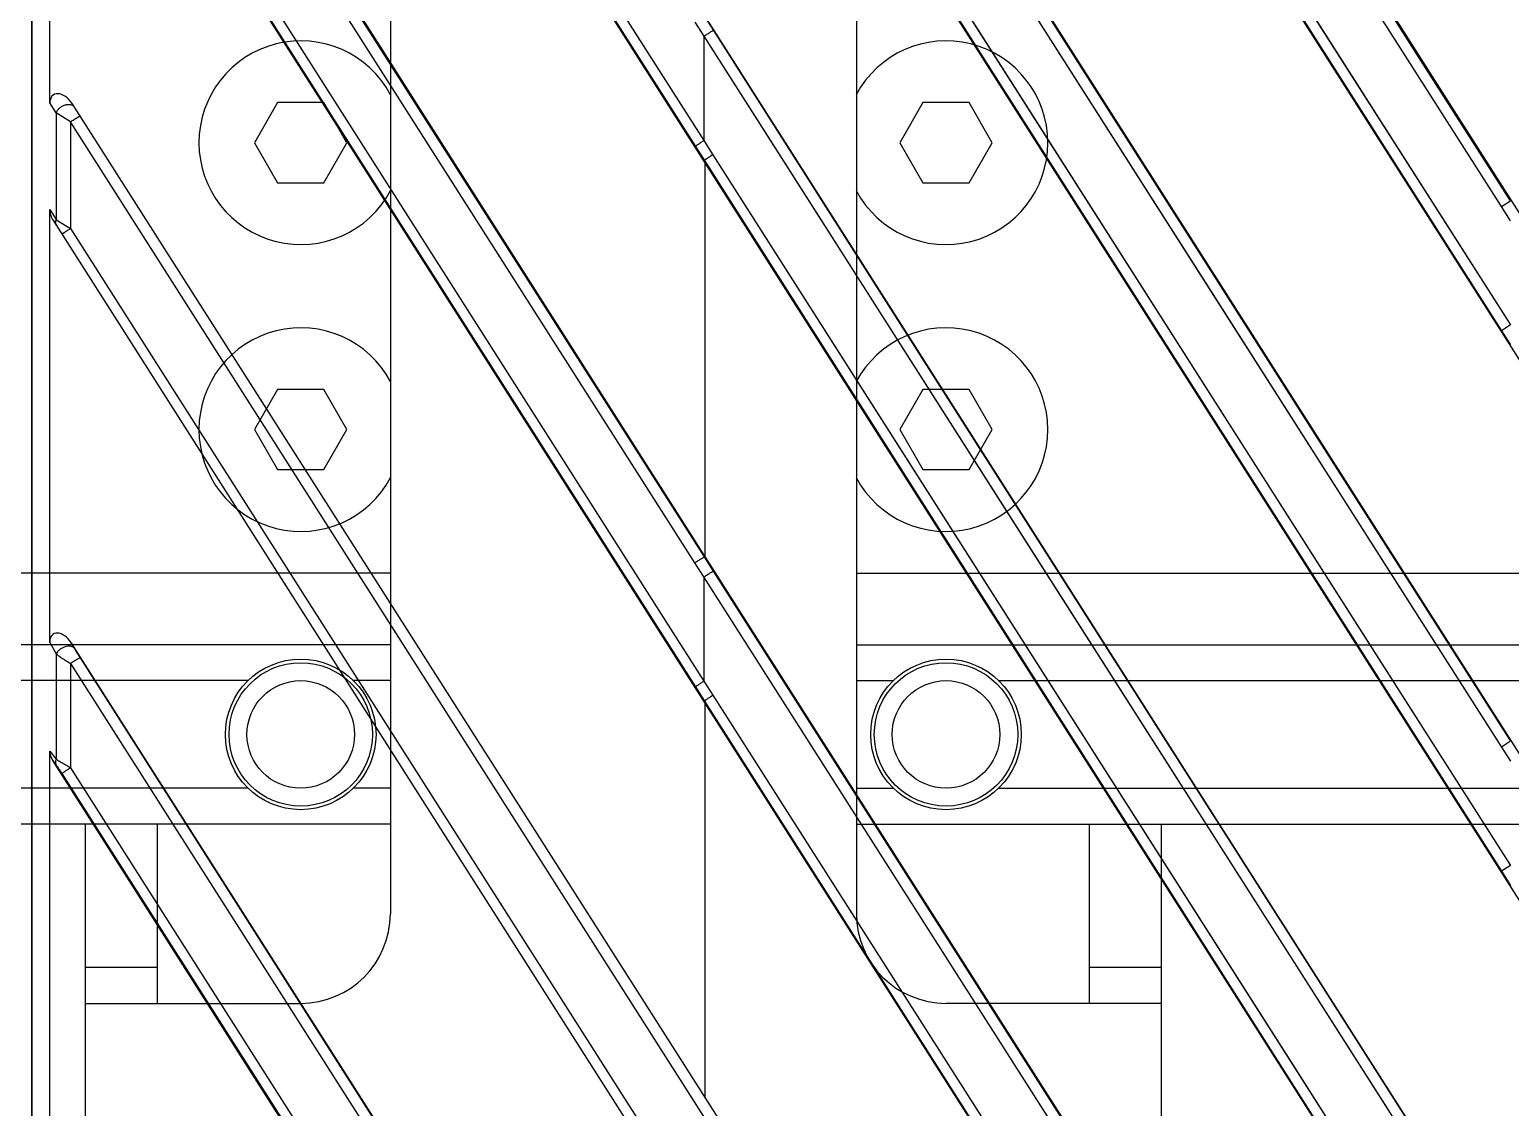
# Model space of a CAD drawing. Header units: millimetres. Extents: x 1409 to 26878, y 589 to 5187.
# Drawn here: x 22399.84 to 22441.15, y 2082.73 to 2112.78 of the extents above; entities that cross this region are included whole.
import ezdxf

# ---------------------------------------------------------------- set-up
doc = ezdxf.new("R2010")
doc.units = ezdxf.units.MM
doc.layers.add('02___PRT_ALL_AXES', color=7, linetype='Continuous')

# ---------------------------------------------------------------- blocks, each defined once
blk = doc.blocks.new('dfx')
at = {"color": 114, "linetype": 'Continuous', "lineweight": -3, "true_color": 0x139b48}
for p, q in [((13134.482, 8286.227), (13134.482, 8251.227)), ((13147.482, 8286.227), (13147.482, 8251.227)), ((13131.337, 8273.844), (13130.692, 8272.727)), ((13132.627, 8273.844), (13131.337, 8273.844)), ((13133.272, 8272.727), (13132.627, 8273.844)), ((13149.337, 8273.844), (13148.692, 8272.727)), ((13150.627, 8273.844), (13149.337, 8273.844)), ((13151.272, 8272.727), (13150.627, 8273.844)), ((13130.692, 8272.727), (13131.337, 8271.61)), ((13132.627, 8271.61), (13133.272, 8272.727)), ((13148.692, 8272.727), (13149.337, 8271.61)), ((13150.627, 8271.61), (13151.272, 8272.727)), ((13131.337, 8271.61), (13132.627, 8271.61)), ((13149.337, 8271.61), (13150.627, 8271.61)), ((13131.337, 8265.844), (13130.692, 8264.727)), ((13132.627, 8265.844), (13131.337, 8265.844)), ((13133.272, 8264.727), (13132.627, 8265.844)), ((13149.337, 8265.844), (13148.692, 8264.727)), ((13150.627, 8265.844), (13149.337, 8265.844)), ((13151.272, 8264.727), (13150.627, 8265.844)), ((13130.692, 8264.727), (13131.337, 8263.61)), ((13132.627, 8263.61), (13133.272, 8264.727)), ((13148.692, 8264.727), (13149.337, 8263.61)), ((13150.627, 8263.61), (13151.272, 8264.727)), ((13131.337, 8263.61), (13132.627, 8263.61)), ((13149.337, 8263.61), (13150.627, 8263.61)), ((13134.482, 8260.727), (13110.982, 8260.727)), ((13147.482, 8260.727), (13701.482, 8260.727)), ((13134.482, 8258.727), (13111.482, 8258.727)), ((13147.482, 8258.727), (13701.482, 8258.727)), ((13134.482, 8257.727), (13133.451, 8257.727)), ((13147.482, 8257.727), (13148.512, 8257.727)), ((13134.482, 8254.727), (13133.451, 8254.727)), ((13147.482, 8254.727), (13148.512, 8254.727)), ((13134.482, 8253.727), (13111.482, 8253.727)), ((13125.982, 8188.727), (13125.982, 8253.727)), ((13127.982, 8253.727), (13127.982, 8248.727)), ((13147.482, 8253.727), (13701.482, 8253.727)), ((13153.982, 8248.727), (13153.982, 8253.727)), ((13155.982, 8253.727), (13155.982, 8188.727)), ((13127.982, 8249.727), (13125.982, 8249.727)), ((13155.982, 8249.727), (13153.982, 8249.727)), ((13125.982, 8248.727), (13131.982, 8248.727)), ((13155.982, 8248.727), (13149.982, 8248.727))]:
    blk.add_line(p, q, dxfattribs=at)
for centre, radius in [((13131.982, 8256.227), 2), ((13149.982, 8256.227), 2), ((13131.982, 8256.227), 1.5), ((13149.982, 8256.227), 1.5)]:
    blk.add_circle(centre, radius, dxfattribs=at)
for centre, start, end in [((13131.982, 8251.227), 270, 0), ((13149.982, 8251.227), 180, 270)]:
    blk.add_arc(centre, 2.5, start, end, dxfattribs=at)
at = {"layer": '02___PRT_ALL_AXES', "color": 114, "linetype": 'Continuous', "lineweight": -3, "true_color": 0x139b48}
for p, q in [((13130.512, 8257.727), (13118.451, 8257.727)), ((13151.451, 8257.727), (13697.512, 8257.727)), ((13130.512, 8254.727), (13118.451, 8254.727)), ((13151.451, 8254.727), (13697.512, 8254.727))]:
    blk.add_line(p, q, dxfattribs=at)
for centre in [(13131.982, 8256.227), (13149.982, 8256.227)]:
    blk.add_circle(centre, 2.1, dxfattribs=at)
for centre, start, end in [((13131.982, 8272.727), 28.0842, 331.9158), ((13149.982, 8272.727), 208.0842, 151.9158), ((13131.982, 8264.727), 28.0842, 331.9158), ((13149.982, 8264.727), 208.0842, 151.9158)]:
    blk.add_arc(centre, 2.84, start, end, dxfattribs=at)
blk = doc.blocks.new('*U83')
blk.add_blockref('dfx', (-13416.982, -8530.477))
blk = doc.blocks.new('*U84')
at = {"color": 0, "linetype": 'ByBlock', "lineweight": -2, "transparency": 16777216}
blk.add_blockref('*U83', (1200, 0), dxfattribs=at)
blk = doc.blocks.new('1111')
at = {"color": 7, "linetype": 'Continuous'}
for p, q in [((16002.781, 6714.134), (16002.781, 7051.634)), ((16602.781, 7051.634), (16602.781, 6714.134)), ((16003.885, 6860.558), (16096.525, 6715.143)), ((16003.365, 6857.28), (16094.127, 6714.812)), ((16003.885, 6845.483), (16086.921, 6715.143)), ((16003.365, 6842.204), (16084.523, 6714.812)), ((16044.024, 6797.516), (16021.794, 6832.413)), ((16043.772, 6797.356), (16021.527, 6832.252)), ((16043.732, 6767.861), (16003.885, 6830.407)), ((16021.54, 6828.79), (16043.772, 6793.891)), ((16021.778, 6828.95), (16044.024, 6794.051)), ((16003.365, 6827.129), (16074.919, 6714.812)), ((16003.621, 6826.767), (16021.29, 6799.032)), ((16003.858, 6826.927), (16021.527, 6799.192)), ((16021.527, 6817.176), (16043.772, 6782.28)), ((16021.794, 6817.337), (16044.024, 6782.441)), ((16003.885, 6815.332), (16067.713, 6715.143)), ((16021.275, 6787.422), (16003.858, 6814.76)), ((16021.541, 6787.583), (16004.125, 6814.921)), ((16021.778, 6813.875), (16044.024, 6778.976)), ((16021.54, 6813.715), (16043.772, 6778.816)), ((16003.28, 6800.245), (16003.28, 6812.319)), ((16003.365, 6812.053), (16065.315, 6714.812)), ((16003.621, 6811.692), (16021.29, 6783.957)), ((16003.858, 6811.852), (16021.527, 6784.117)), ((16041.53, 6801.431), (16036.754, 6808.928)), ((16028.669, 6805.972), (16035.786, 6794.808)), ((16043.772, 6797.356), (16038.883, 6805.025)), ((16021.541, 6802.658), (16021.794, 6802.262)), ((16021.275, 6802.497), (16021.527, 6802.101)), ((16021.794, 6802.262), (16043.708, 6767.861)), ((16021.794, 6802.262), (16026.476, 6794.912)), ((16028.804, 6802.313), (16033.55, 6794.862)), ((16029.046, 6802.473), (16033.795, 6795.022)), ((16031.296, 6802.422), (16038.499, 6791.114)), ((16038.328, 6802.437), (16043.772, 6793.891)), ((16038.576, 6802.597), (16044.024, 6794.051)), ((16021.527, 6802.101), (16021.527, 6799.192)), ((16021.527, 6802.101), (16043.353, 6767.861)), ((16021.527, 6802.101), (16023.911, 6798.36)), ((16044.024, 6797.516), (16041.53, 6801.431)), ((16003.455, 6799.97), (16003.28, 6800.245)), ((16038.818, 6745.424), (16003.903, 6800.229)), ((16003.455, 6799.97), (16003.455, 6796.992)), ((16003.858, 6799.717), (16003.455, 6799.97)), ((16003.858, 6799.717), (16003.858, 6796.739)), ((16021.527, 6771.983), (16003.858, 6799.717)), ((16021.29, 6799.032), (16021.54, 6798.639)), ((16021.527, 6799.192), (16021.778, 6798.799)), ((16021.54, 6798.639), (16024.099, 6794.623)), ((16021.54, 6798.639), (16041.147, 6767.861)), ((16021.552, 6798.581), (16021.54, 6798.639)), ((16021.552, 6798.581), (16021.552, 6787.601)), ((16021.778, 6798.799), (16026.848, 6790.845)), ((16021.778, 6798.799), (16041.397, 6768.022)), ((16023.911, 6798.36), (16030.844, 6787.485)), ((16003.28, 6785.197), (16003.28, 6797.267)), ((16003.28, 6797.267), (16003.455, 6796.992)), ((16043.772, 6797.356), (16044.024, 6797.516)), ((16044.024, 6796.96), (16043.772, 6797.356)), ((16003.381, 6796.953), (16036.269, 6745.33)), ((16003.455, 6796.992), (16003.553, 6796.931)), ((16003.553, 6796.931), (16003.858, 6796.739)), ((16003.553, 6796.931), (16003.615, 6796.892)), ((16003.615, 6796.892), (16003.687, 6796.847)), ((16003.687, 6796.847), (16003.769, 6796.795)), ((16003.769, 6796.795), (16003.858, 6796.739)), ((16003.858, 6796.739), (16021.527, 6769.005)), ((16026.476, 6794.912), (16031.105, 6787.646)), ((16033.55, 6794.862), (16040.92, 6783.293)), ((16033.795, 6795.022), (16038.576, 6787.522)), ((16035.786, 6794.808), (16040.876, 6786.822)), ((16024.099, 6794.623), (16029.206, 6786.606)), ((16044.024, 6794.051), (16043.772, 6793.891)), ((16043.772, 6793.891), (16044.024, 6793.495)), ((16038.499, 6791.114), (16044.024, 6782.441)), ((16026.848, 6790.845), (16032.135, 6782.552)), ((16021.527, 6787.025), (16021.275, 6787.422)), ((16021.552, 6787.601), (16021.541, 6787.583)), ((16021.794, 6787.187), (16021.541, 6787.583)), ((16030.844, 6787.485), (16037.923, 6776.38)), ((16031.105, 6787.646), (16038.179, 6776.541)), ((16038.576, 6787.522), (16044.024, 6778.976)), ((16033.744, 6767.861), (16021.527, 6787.025)), ((16021.527, 6787.025), (16021.527, 6784.117)), ((16034.002, 6768.022), (16021.794, 6787.187)), ((16029.206, 6786.606), (16034.727, 6777.938)), ((16040.876, 6786.822), (16043.772, 6782.28)), ((16003.28, 6785.197), (16003.455, 6784.877)), ((16003.455, 6784.877), (16003.455, 6781.939)), ((16003.885, 6785.181), (16003.964, 6785.038)), ((16017.501, 6763.81), (16003.885, 6785.181)), ((16003.858, 6784.609), (16003.858, 6781.701)), ((16003.858, 6784.609), (16017.216, 6763.641)), ((16004.125, 6784.771), (16017.483, 6763.803)), ((16021.527, 6784.117), (16021.778, 6783.724)), ((16021.29, 6783.957), (16021.54, 6783.564)), ((16021.778, 6783.724), (16031.787, 6768.021)), ((16021.54, 6783.564), (16031.543, 6767.861)), ((16021.552, 6783.506), (16021.54, 6783.564)), ((16021.552, 6783.506), (16021.552, 6772.525)), ((16040.92, 6783.293), (16043.772, 6778.816)), ((16032.135, 6782.552), (16038.039, 6773.29)), ((16044.024, 6782.441), (16043.772, 6782.28)), ((16003.28, 6770.094), (16003.28, 6782.168)), ((16003.28, 6782.168), (16003.455, 6781.939)), ((16043.772, 6782.28), (16044.024, 6781.885)), ((16003.365, 6781.903), (16003.46, 6781.78)), ((16015.907, 6762.216), (16003.365, 6781.903)), ((16003.621, 6781.541), (16015.882, 6762.294)), ((16003.858, 6781.701), (16016.12, 6762.454)), ((16044.024, 6778.976), (16043.772, 6778.816)), ((16043.772, 6778.816), (16044.024, 6778.42)), ((16034.727, 6777.938), (16041.147, 6767.861)), ((16037.923, 6776.38), (16040.51, 6772.321)), ((16038.179, 6776.541), (16040.765, 6772.482)), ((16038.039, 6773.29), (16041.397, 6768.022)), ((16040.765, 6772.482), (16043.606, 6768.022)), ((16040.51, 6772.321), (16043.353, 6767.861))]:
    blk.add_line(p, q, dxfattribs=at)
for centre, major_axis, ratio, start_param, end_param in [((16003.642, 6800.08), (-0.264, 0.384), 0.642651, -1.624536, 0.752228), ((16003.642, 6797.102), (-0.264, 0.384), 0.642651, 0.752228, 1.517057), ((16003.642, 6785.005), (-0.253, 0.43), 0.601104, -1.513218, 0.79522), ((16003.642, 6782.031), (-0.278, 0.337), 0.685856, 0.694237, 1.39405)]:
    blk.add_ellipse(centre, major_axis=major_axis, ratio=ratio, start_param=start_param, end_param=end_param, dxfattribs=at)
for points, knots in [([(16021.794, 6802.262), (16021.793, 6802.262), (16021.792, 6802.261), (16021.789, 6802.26), (16021.783, 6802.257), (16021.775, 6802.253), (16021.765, 6802.247), (16021.753, 6802.24), (16021.733, 6802.229), (16021.704, 6802.211), (16021.665, 6802.187), (16021.621, 6802.16), (16021.575, 6802.131), (16021.543, 6802.111), (16021.527, 6802.101)], [0, 0, 0, 0, 0.005231, 0.012589, 0.033669, 0.063117, 0.100673, 0.146013, 0.198735, 0.324335, 0.472945, 0.63916, 0.81702, 1, 1, 1, 1]), ([(16003.455, 6799.97), (16003.466, 6799.994), (16003.494, 6800.042), (16003.553, 6800.103), (16003.625, 6800.154), (16003.692, 6800.183), (16003.747, 6800.197), (16003.799, 6800.205), (16003.849, 6800.202), (16003.894, 6800.189), (16003.923, 6800.175), (16003.947, 6800.155), (16003.96, 6800.14), (16003.965, 6800.131)], [0, 0, 0, 0, 0.126758, 0.264209, 0.406553, 0.546898, 0.614349, 0.679007, 0.797934, 0.852288, 0.903522, 0.952419, 1, 1, 1, 1]), ([(16003.858, 6799.717), (16003.875, 6799.728), (16003.908, 6799.749), (16003.95, 6799.775), (16003.982, 6799.795), (16004.004, 6799.809), (16004.025, 6799.822), (16004.044, 6799.833), (16004.062, 6799.844), (16004.078, 6799.853), (16004.092, 6799.861), (16004.103, 6799.868), (16004.111, 6799.872), (16004.117, 6799.875), (16004.12, 6799.876), (16004.122, 6799.878), (16004.124, 6799.878), (16004.125, 6799.879), (16004.126, 6799.879), (16004.126, 6799.878)], [0, 0, 0, 0, 0.192507, 0.378902, 0.467383, 0.551547, 0.630534, 0.703523, 0.769793, 0.828658, 0.879541, 0.921915, 0.955367, 0.968646, 0.979578, 0.988145, 0.994348, 0.998221, 1, 1, 1, 1]), ([(16021.527, 6799.192), (16021.512, 6799.183), (16021.483, 6799.164), (16021.44, 6799.136), (16021.401, 6799.11), (16021.366, 6799.087), (16021.34, 6799.07), (16021.323, 6799.058), (16021.313, 6799.051), (16021.304, 6799.044), (16021.298, 6799.039), (16021.293, 6799.036), (16021.29, 6799.033), (16021.29, 6799.032)], [0, 0, 0, 0, 0.186782, 0.366131, 0.532175, 0.679595, 0.803609, 0.85556, 0.900224, 0.93725, 0.966352, 0.987305, 1, 1, 1, 1]), ([(16021.778, 6798.799), (16021.763, 6798.79), (16021.733, 6798.771), (16021.691, 6798.743), (16021.651, 6798.717), (16021.617, 6798.694), (16021.591, 6798.677), (16021.574, 6798.665), (16021.563, 6798.657), (16021.555, 6798.651), (16021.548, 6798.646), (16021.543, 6798.642), (16021.541, 6798.64), (16021.54, 6798.639)], [0, 0, 0, 0, 0.186765, 0.36611, 0.532157, 0.679586, 0.803609, 0.855564, 0.900231, 0.937259, 0.966361, 0.987311, 1, 1, 1, 1]), ([(16003.455, 6796.992), (16003.449, 6796.978), (16003.44, 6796.95), (16003.436, 6796.906), (16003.441, 6796.866), (16003.452, 6796.842), (16003.459, 6796.831)], [0, 0, 0, 0, 0.277177, 0.533061, 0.771506, 1, 1, 1, 1]), ([(16003.858, 6796.739), (16003.842, 6796.729), (16003.811, 6796.709), (16003.766, 6796.68), (16003.731, 6796.657), (16003.705, 6796.64), (16003.688, 6796.628), (16003.673, 6796.618), (16003.659, 6796.608), (16003.647, 6796.6), (16003.637, 6796.593), (16003.631, 6796.588), (16003.626, 6796.585), (16003.624, 6796.583), (16003.622, 6796.581), (16003.621, 6796.58), (16003.62, 6796.579), (16003.62, 6796.578), (16003.62, 6796.578)], [0, 0, 0, 0, 0.196965, 0.385213, 0.557811, 0.636283, 0.708546, 0.773962, 0.831919, 0.88191, 0.923472, 0.956239, 0.969238, 0.979938, 0.988324, 0.994402, 0.99821, 1, 1, 1, 1]), ([(16021.275, 6787.422), (16021.291, 6787.432), (16021.322, 6787.452), (16021.369, 6787.481), (16021.412, 6787.508), (16021.451, 6787.532), (16021.481, 6787.549), (16021.501, 6787.561), (16021.513, 6787.568), (16021.523, 6787.574), (16021.531, 6787.578), (16021.536, 6787.581), (16021.54, 6787.582), (16021.541, 6787.583), (16021.541, 6787.583)], [0, 0, 0, 0, 0.18298, 0.36084, 0.527055, 0.675665, 0.801265, 0.853987, 0.899327, 0.936883, 0.966331, 0.987411, 0.994769, 1, 1, 1, 1]), ([(16021.527, 6787.025), (16021.543, 6787.036), (16021.575, 6787.056), (16021.621, 6787.085), (16021.665, 6787.112), (16021.704, 6787.136), (16021.733, 6787.153), (16021.753, 6787.165), (16021.765, 6787.172), (16021.775, 6787.178), (16021.783, 6787.182), (16021.789, 6787.185), (16021.792, 6787.186), (16021.793, 6787.186), (16021.794, 6787.187)], [0, 0, 0, 0, 0.18298, 0.36084, 0.527055, 0.675665, 0.801265, 0.853987, 0.899327, 0.936883, 0.966331, 0.987411, 0.994769, 1, 1, 1, 1]), ([(16003.964, 6785.038), (16003.958, 6785.045), (16003.944, 6785.058), (16003.92, 6785.074), (16003.89, 6785.085), (16003.846, 6785.095), (16003.782, 6785.095), (16003.704, 6785.078), (16003.626, 6785.045), (16003.555, 6784.998), (16003.496, 6784.942), (16003.466, 6784.899), (16003.455, 6784.877)], [0, 0, 0, 0, 0.045713, 0.093827, 0.145197, 0.200355, 0.321964, 0.456539, 0.598535, 0.740949, 0.876692, 1, 1, 1, 1]), ([(16003.455, 6784.877), (16003.468, 6784.868), (16003.494, 6784.849), (16003.536, 6784.82), (16003.583, 6784.788), (16003.633, 6784.754), (16003.687, 6784.719), (16003.762, 6784.67), (16003.819, 6784.634), (16003.858, 6784.609)], [0, 0, 0, 0, 0.093828, 0.200628, 0.318136, 0.444256, 0.577126, 0.71505, 1, 1, 1, 1]), ([(16003.964, 6785.038), (16003.975, 6785.017), (16004, 6784.974), (16004.039, 6784.908), (16004.081, 6784.84), (16004.11, 6784.794), (16004.125, 6784.771)], [0, 0, 0, 0, 0.226755, 0.475744, 0.735416, 1, 1, 1, 1]), ([(16004.125, 6784.771), (16004.124, 6784.77), (16004.123, 6784.77), (16004.12, 6784.769), (16004.114, 6784.766), (16004.106, 6784.762), (16004.096, 6784.756), (16004.084, 6784.749), (16004.064, 6784.737), (16004.035, 6784.72), (16003.996, 6784.696), (16003.952, 6784.669), (16003.906, 6784.64), (16003.874, 6784.62), (16003.858, 6784.609)], [0, 0, 0, 0, 0.005231, 0.012589, 0.033669, 0.063117, 0.100673, 0.146013, 0.198735, 0.324335, 0.472945, 0.63916, 0.81702, 1, 1, 1, 1]), ([(16021.527, 6784.117), (16021.512, 6784.107), (16021.483, 6784.089), (16021.44, 6784.061), (16021.401, 6784.035), (16021.366, 6784.012), (16021.34, 6783.995), (16021.323, 6783.983), (16021.313, 6783.975), (16021.304, 6783.969), (16021.298, 6783.964), (16021.293, 6783.96), (16021.29, 6783.958), (16021.29, 6783.957)], [0, 0, 0, 0, 0.186782, 0.366131, 0.532175, 0.679595, 0.803609, 0.85556, 0.900224, 0.93725, 0.966352, 0.987305, 1, 1, 1, 1]), ([(16021.778, 6783.724), (16021.763, 6783.714), (16021.733, 6783.695), (16021.691, 6783.668), (16021.651, 6783.642), (16021.617, 6783.619), (16021.591, 6783.601), (16021.574, 6783.589), (16021.563, 6783.582), (16021.555, 6783.576), (16021.548, 6783.571), (16021.543, 6783.567), (16021.541, 6783.565), (16021.54, 6783.564)], [0, 0, 0, 0, 0.186765, 0.36611, 0.532157, 0.679586, 0.803609, 0.855564, 0.900231, 0.937259, 0.966361, 0.987311, 1, 1, 1, 1]), ([(16003.455, 6781.939), (16003.45, 6781.925), (16003.443, 6781.897), (16003.44, 6781.855), (16003.445, 6781.815), (16003.454, 6781.791), (16003.46, 6781.78)], [0, 0, 0, 0, 0.271855, 0.527736, 0.769173, 1, 1, 1, 1]), ([(16003.455, 6781.939), (16003.468, 6781.933), (16003.495, 6781.918), (16003.537, 6781.895), (16003.584, 6781.867), (16003.635, 6781.838), (16003.689, 6781.806), (16003.763, 6781.76), (16003.82, 6781.725), (16003.858, 6781.701)], [0, 0, 0, 0, 0.090397, 0.195428, 0.312456, 0.43902, 0.572905, 0.712149, 1, 1, 1, 1]), ([(16003.46, 6781.78), (16003.466, 6781.772), (16003.478, 6781.755), (16003.504, 6781.718), (16003.538, 6781.668), (16003.579, 6781.606), (16003.607, 6781.563), (16003.621, 6781.541)], [0, 0, 0, 0, 0.103408, 0.218747, 0.468859, 0.73184, 1, 1, 1, 1]), ([(16003.858, 6781.701), (16003.843, 6781.691), (16003.814, 6781.673), (16003.771, 6781.645), (16003.732, 6781.619), (16003.697, 6781.596), (16003.671, 6781.578), (16003.654, 6781.566), (16003.644, 6781.559), (16003.635, 6781.553), (16003.629, 6781.548), (16003.624, 6781.544), (16003.621, 6781.542), (16003.621, 6781.541)], [0, 0, 0, 0, 0.186782, 0.366131, 0.532175, 0.679595, 0.803609, 0.85556, 0.900224, 0.93725, 0.966352, 0.987305, 1, 1, 1, 1])]:
    blk.add_open_spline(points, degree=3, knots=knots, dxfattribs=at)
blk = doc.blocks.new('*U149')
blk.add_blockref('1111', (-16308.281, -6888.884))
blk = doc.blocks.new('*U150')
at = {"color": 0, "linetype": 'ByBlock', "lineweight": -2, "transparency": 16777216}
for p in [(600, 0), (1200, 0)]:
    blk.add_blockref('*U149', p, dxfattribs=at)

msp = doc.modelspace()

# ---------------------------------------------------------------- block references
for name, p in [('*U150', (21505.406, 2199.3802)), ('*U84', (21492.406, 2367.3802))]:
    msp.add_blockref(name, p)

doc.saveas('drawing.dxf')
